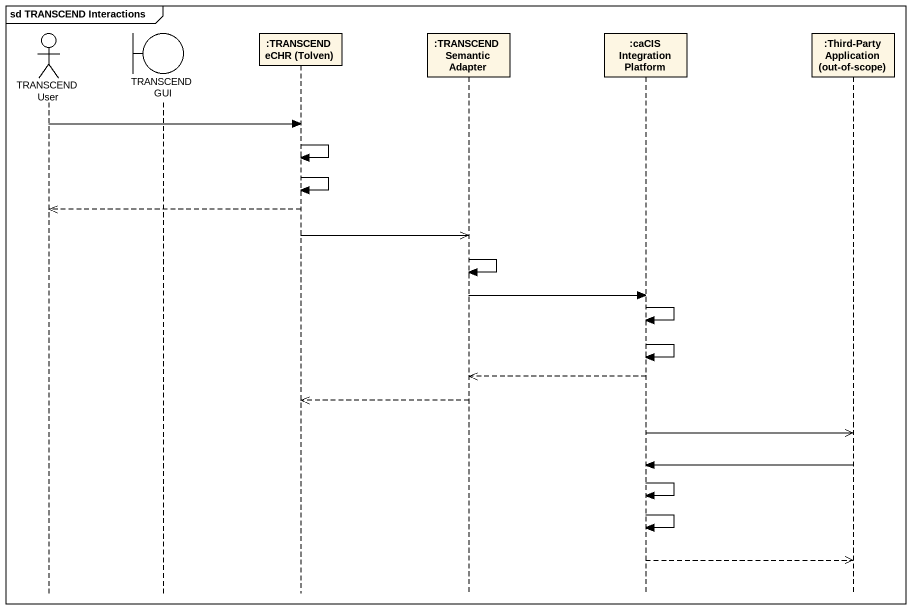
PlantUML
@startuml
mainframe sd TRANSCEND Interactions
hide footbox
actor "TRANSCEND User" as TRANSCEND_User
boundary "TRANSCEND GUI" as TRANSCEND_GUI
participant ":TRANSCEND eCHR (Tolven)" as TRANSCEND_eCHR_Tolven
participant ":TRANSCEND Semantic Adapter" as TRANSCEND_Semantic_Adapter
participant ":caCIS Integration Platform" as caCIS_Integration_Platform
participant ":Third-Party Application (out-of-scope)" as Third_Party_Application_out

TRANSCEND_User -> TRANSCEND_eCHR_Tolven
TRANSCEND_eCHR_Tolven -> TRANSCEND_eCHR_Tolven
TRANSCEND_eCHR_Tolven -> TRANSCEND_eCHR_Tolven
TRANSCEND_eCHR_Tolven -->> TRANSCEND_User
TRANSCEND_eCHR_Tolven ->> TRANSCEND_Semantic_Adapter
TRANSCEND_Semantic_Adapter -> TRANSCEND_Semantic_Adapter
TRANSCEND_Semantic_Adapter -> caCIS_Integration_Platform
caCIS_Integration_Platform -> caCIS_Integration_Platform
caCIS_Integration_Platform -> caCIS_Integration_Platform
caCIS_Integration_Platform -->> TRANSCEND_Semantic_Adapter
TRANSCEND_Semantic_Adapter -->> TRANSCEND_eCHR_Tolven
caCIS_Integration_Platform ->> Third_Party_Application_out
Third_Party_Application_out -> caCIS_Integration_Platform
caCIS_Integration_Platform -> caCIS_Integration_Platform
caCIS_Integration_Platform -> caCIS_Integration_Platform
caCIS_Integration_Platform -->> Third_Party_Application_out
@enduml
